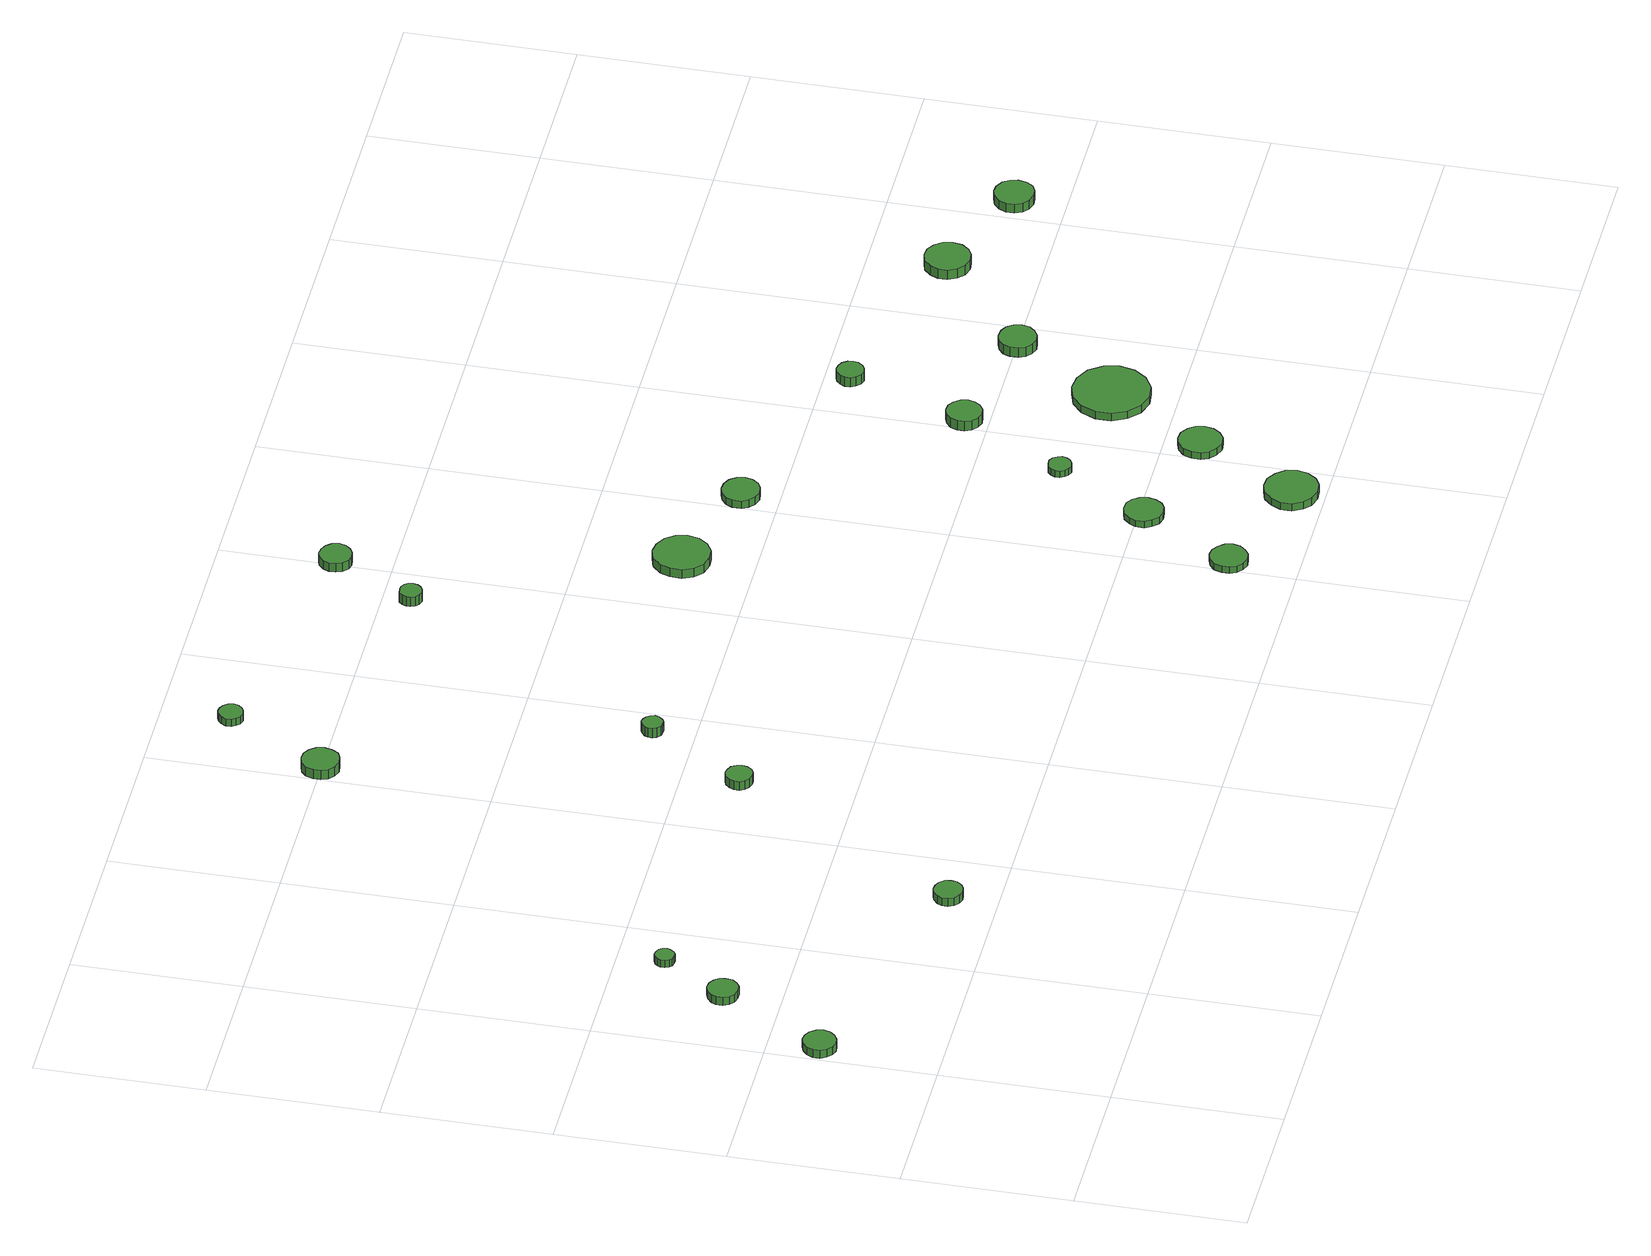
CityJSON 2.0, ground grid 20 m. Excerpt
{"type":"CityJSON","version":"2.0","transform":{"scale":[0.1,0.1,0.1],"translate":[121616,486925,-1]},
"CityObjects":{
"tree1":{"type":"SolitaryVegetationObject","attributes":{"function":"something"},"geometry":[{"type":"MultiSurface","lod":"1","boundaries":[[[0,1,2,3,4,5,6,7,8,9,10,11,12,13,14]],[[15,16,17,18,19,20,21,22,23,24,25,26,27,28,29]],[[0,29,28,1]],[[1,28,27,2]],[[2,27,26,3]],[[3,26,25,4]],[[4,25,24,5]],[[5,24,23,6]],[[6,23,22,7]],[[7,22,21,8]],[[8,21,20,9]],[[9,20,19,10]],[[10,19,18,11]],[[11,18,17,12]],[[12,17,16,13]],[[13,16,15,14]],[[14,15,29,0]]]}]},
"tree2":{"type":"SolitaryVegetationObject","attributes":{"function":"something"},"geometry":[{"type":"MultiSurface","lod":"1","boundaries":[[[30,31,32,33,34,35,36,37,38,39,40,41,42,43,44]],[[45,46,47,48,49,50,51,52,53,54,55,56,57,58,59]],[[30,59,58,31]],[[31,58,57,32]],[[32,57,56,33]],[[33,56,55,34]],[[34,55,54,35]],[[35,54,53,36]],[[36,53,52,37]],[[37,52,51,38]],[[38,51,50,39]],[[39,50,49,40]],[[40,49,48,41]],[[41,48,47,42]],[[42,47,46,43]],[[43,46,45,44]],[[44,45,59,30]]]}]},
"tree3":{"type":"SolitaryVegetationObject","attributes":{"function":"something"},"geometry":[{"type":"MultiSurface","lod":"1","boundaries":[[[60,61,62,63,64,65,66,67,68,69,70,71,72,73,74]],[[75,76,77,78,79,80,81,82,83,84,85,86,87,88,89]],[[60,89,88,61]],[[61,88,87,62]],[[62,87,86,63]],[[63,86,85,64]],[[64,85,84,65]],[[65,84,83,66]],[[66,83,82,67]],[[67,82,81,68]],[[68,81,80,69]],[[69,80,79,70]],[[70,79,78,71]],[[71,78,77,72]],[[72,77,76,73]],[[73,76,75,74]],[[74,75,89,60]]]}]},
"tree4":{"type":"SolitaryVegetationObject","attributes":{"function":"something"},"geometry":[{"type":"MultiSurface","lod":"1","boundaries":[[[90,91,92,93,94,95,96,97,98,99,100,101,102,103,104]],[[105,106,107,108,109,110,111,112,113,114,115,116,117,118,119]],[[90,119,118,91]],[[91,118,117,92]],[[92,117,116,93]],[[93,116,115,94]],[[94,115,114,95]],[[95,114,113,96]],[[96,113,112,97]],[[97,112,111,98]],[[98,111,110,99]],[[99,110,109,100]],[[100,109,108,101]],[[101,108,107,102]],[[102,107,106,103]],[[103,106,105,104]],[[104,105,119,90]]]}]},
"tree5":{"type":"SolitaryVegetationObject","attributes":{"function":"something"},"geometry":[{"type":"MultiSurface","lod":"1","boundaries":[[[120,121,122,123,124,125,126,127,128,129,130,131,132,133,134]],[[135,136,137,138,139,140,141,142,143,144,145,146,147,148,149]],[[120,149,148,121]],[[121,148,147,122]],[[122,147,146,123]],[[123,146,145,124]],[[124,145,144,125]],[[125,144,143,126]],[[126,143,142,127]],[[127,142,141,128]],[[128,141,140,129]],[[129,140,139,130]],[[130,139,138,131]],[[131,138,137,132]],[[132,137,136,133]],[[133,136,135,134]],[[134,135,149,120]]]}]},
"tree6":{"type":"SolitaryVegetationObject","attributes":{"function":"something"},"geometry":[{"type":"MultiSurface","lod":"1","boundaries":[[[150,151,152,153,154,155,156,157,158,159,160,161,162,163,164]],[[165,166,167,168,169,170,171,172,173,174,175,176,177,178,179]],[[150,179,178,151]],[[151,178,177,152]],[[152,177,176,153]],[[153,176,175,154]],[[154,175,174,155]],[[155,174,173,156]],[[156,173,172,157]],[[157,172,171,158]],[[158,171,170,159]],[[159,170,169,160]],[[160,169,168,161]],[[161,168,167,162]],[[162,167,166,163]],[[163,166,165,164]],[[164,165,179,150]]]}]},
"tree7":{"type":"SolitaryVegetationObject","attributes":{"function":"something"},"geometry":[{"type":"MultiSurface","lod":"1","boundaries":[[[180,181,182,183,184,185,186,187,188,189,190,191,192,193,194]],[[195,196,197,198,199,200,201,202,203,204,205,206,207,208,209]],[[180,209,208,181]],[[181,208,207,182]],[[182,207,206,183]],[[183,206,205,184]],[[184,205,204,185]],[[185,204,203,186]],[[186,203,202,187]],[[187,202,201,188]],[[188,201,200,189]],[[189,200,199,190]],[[190,199,198,191]],[[191,198,197,192]],[[192,197,196,193]],[[193,196,195,194]],[[194,195,209,180]]]}]},
"tree8":{"type":"SolitaryVegetationObject","attributes":{"function":"something"},"geometry":[{"type":"MultiSurface","lod":"1","boundaries":[[[210,211,212,213,214,215,216,217,218,219,220,221,222,223,224]],[[225,226,227,228,229,230,231,232,233,234,235,236,237,238,239]],[[210,239,238,211]],[[211,238,237,212]],[[212,237,236,213]],[[213,236,235,214]],[[214,235,234,215]],[[215,234,233,216]],[[216,233,232,217]],[[217,232,231,218]],[[218,231,230,219]],[[219,230,229,220]],[[220,229,228,221]],[[221,228,227,222]],[[222,227,226,223]],[[223,226,225,224]],[[224,225,239,210]]]}]},
"tree9":{"type":"SolitaryVegetationObject","attributes":{"function":"something"},"geometry":[{"type":"MultiSurface","lod":"1","boundaries":[[[240,241,242,243,244,245,246,247,248,249,250,251,252,253,254]],[[255,256,257,258,259,260,261,262,263,264,265,266,267,268,269]],[[240,269,268,241]],[[241,268,267,242]],[[242,267,266,243]],[[243,266,265,244]],[[244,265,264,245]],[[245,264,263,246]],[[246,263,262,247]],[[247,262,261,248]],[[248,261,260,249]],[[249,260,259,250]],[[250,259,258,251]],[[251,258,257,252]],[[252,257,256,253]],[[253,256,255,254]],[[254,255,269,240]]]}]},
"tree10":{"type":"SolitaryVegetationObject","attributes":{"function":"something"},"geometry":[{"type":"MultiSurface","lod":"1","boundaries":[[[270,271,272,273,274,275,276,277,278,279,280,281,282,283,284]],[[285,286,287,288,289,290,291,292,293,294,295,296,297,298,299]],[[270,299,298,271]],[[271,298,297,272]],[[272,297,296,273]],[[273,296,295,274]],[[274,295,294,275]],[[275,294,293,276]],[[276,293,292,277]],[[277,292,291,278]],[[278,291,290,279]],[[279,290,289,280]],[[280,289,288,281]],[[281,288,287,282]],[[282,287,286,283]],[[283,286,285,284]],[[284,285,299,270]]]}]},
"tree11":{"type":"SolitaryVegetationObject","attributes":{"function":"something"},"geometry":[{"type":"MultiSurface","lod":"1","boundaries":[[[300,301,302,303,304,305,306,307,308,309,310,311,312,313,314]],[[315,316,317,318,319,320,321,322,323,324,325,326,327,328,329]],[[300,329,328,301]],[[301,328,327,302]],[[302,327,326,303]],[[303,326,325,304]],[[304,325,324,305]],[[305,324,323,306]],[[306,323,322,307]],[[307,322,321,308]],[[308,321,320,309]],[[309,320,319,310]],[[310,319,318,311]],[[311,318,317,312]],[[312,317,316,313]],[[313,316,315,314]],[[314,315,329,300]]]}]},
"tree12":{"type":"SolitaryVegetationObject","attributes":{"function":"something"},"geometry":[{"type":"MultiSurface","lod":"1","boundaries":[[[330,331,332,333,334,335,336,337,338,339,340,341,342,343,344]],[[345,346,347,348,349,350,351,352,353,354,355,356,357,358,359]],[[330,359,358,331]],[[331,358,357,332]],[[332,357,356,333]],[[333,356,355,334]],[[334,355,354,335]],[[335,354,353,336]],[[336,353,352,337]],[[337,352,351,338]],[[338,351,350,339]],[[339,350,349,340]],[[340,349,348,341]],[[341,348,347,342]],[[342,347,346,343]],[[343,346,345,344]],[[344,345,359,330]]]}]},
"tree13":{"type":"SolitaryVegetationObject","attributes":{"function":"something"},"geometry":[{"type":"MultiSurface","lod":"1","boundaries":[[[360,361,362,363,364,365,366,367,368,369,370,371,372,373,374]],[[375,376,377,378,379,380,381,382,383,384,385,386,387,388,389]],[[360,389,388,361]],[[361,388,387,362]],[[362,387,386,363]],[[363,386,385,364]],[[364,385,384,365]],[[365,384,383,366]],[[366,383,382,367]],[[367,382,381,368]],[[368,381,380,369]],[[369,380,379,370]],[[370,379,378,371]],[[371,378,377,372]],[[372,377,376,373]],[[373,376,375,374]],[[374,375,389,360]]]}]},
"tree14":{"type":"SolitaryVegetationObject","attributes":{"function":"something"},"geometry":[{"type":"MultiSurface","lod":"1","boundaries":[[[390,391,392,393,394,395,396,397,398,399,400,401,402,403,404]],[[405,406,407,408,409,410,411,412,413,414,415,416,417,418,419]],[[390,419,418,391]],[[391,418,417,392]],[[392,417,416,393]],[[393,416,415,394]],[[394,415,414,395]],[[395,414,413,396]],[[396,413,412,397]],[[397,412,411,398]],[[398,411,410,399]],[[399,410,409,400]],[[400,409,408,401]],[[401,408,407,402]],[[402,407,406,403]],[[403,406,405,404]],[[404,405,419,390]]]}]},
"tree15":{"type":"SolitaryVegetationObject","attributes":{"function":"something"},"geometry":[{"type":"MultiSurface","lod":"1","boundaries":[[[420,421,422,423,424,425,426,427,428,429,430,431,432,433,434]],[[435,436,437,438,439,440,441,442,443,444,445,446,447,448,449]],[[420,449,448,421]],[[421,448,447,422]],[[422,447,446,423]],[[423,446,445,424]],[[424,445,444,425]],[[425,444,443,426]],[[426,443,442,427]],[[427,442,441,428]],[[428,441,440,429]],[[429,440,439,430]],[[430,439,438,431]],[[431,438,437,432]],[[432,437,436,433]],[[433,436,435,434]],[[434,435,449,420]]]}]},
"tree16":{"type":"SolitaryVegetationObject","attributes":{"function":"something"},"geometry":[{"type":"MultiSurface","lod":"1","boundaries":[[[450,451,452,453,454,455,456,457,458,459,460,461,462,463,464]],[[465,466,467,468,469,470,471,472,473,474,475,476,477,478,479]],[[450,479,478,451]],[[451,478,477,452]],[[452,477,476,453]],[[453,476,475,454]],[[454,475,474,455]],[[455,474,473,456]],[[456,473,472,457]],[[457,472,471,458]],[[458,471,470,459]],[[459,470,469,460]],[[460,469,468,461]],[[461,468,467,462]],[[462,467,466,463]],[[463,466,465,464]],[[464,465,479,450]]]}]},
"tree17":{"type":"SolitaryVegetationObject","attributes":{"function":"something"},"geometry":[{"type":"MultiSurface","lod":"1","boundaries":[[[480,481,482,483,484,485,486,487,488,489,490,491,492,493,494]],[[495,496,497,498,499,500,501,502,503,504,505,506,507,508,509]],[[480,509,508,481]],[[481,508,507,482]],[[482,507,506,483]],[[483,506,505,484]],[[484,505,504,485]],[[485,504,503,486]],[[486,503,502,487]],[[487,502,501,488]],[[488,501,500,489]],[[489,500,499,490]],[[490,499,498,491]],[[491,498,497,492]],[[492,497,496,493]],[[493,496,495,494]],[[494,495,509,480]]]}]},
"tree18":{"type":"SolitaryVegetationObject","attributes":{"function":"something"},"geometry":[{"type":"MultiSurface","lod":"1","boundaries":[[[510,511,512,513,514,515,516,517,518,519,520,521,522,523,524]],[[525,526,527,528,529,530,531,532,533,534,535,536,537,538,539]],[[510,539,538,511]],[[511,538,537,512]],[[512,537,536,513]],[[513,536,535,514]],[[514,535,534,515]],[[515,534,533,516]],[[516,533,532,517]],[[517,532,531,518]],[[518,531,530,519]],[[519,530,529,520]],[[520,529,528,521]],[[521,528,527,522]],[[522,527,526,523]],[[523,526,525,524]],[[524,525,539,510]]]}]},
"tree19":{"type":"SolitaryVegetationObject","attributes":{"function":"something"},"geometry":[{"type":"MultiSurface","lod":"1","boundaries":[[[540,541,542,543,544,545,546,547,548,549,550,551,552,553,554]],[[555,556,557,558,559,560,561,562,563,564,565,566,567,568,569]],[[540,569,568,541]],[[541,568,567,542]],[[542,567,566,543]],[[543,566,565,544]],[[544,565,564,545]],[[545,564,563,546]],[[546,563,562,547]],[[547,562,561,548]],[[548,561,560,549]],[[549,560,559,550]],[[550,559,558,551]],[[551,558,557,552]],[[552,557,556,553]],[[553,556,555,554]],[[554,555,569,540]]]}]},
"tree20":{"type":"SolitaryVegetationObject","attributes":{"function":"something"},"geometry":[{"type":"MultiSurface","lod":"1","boundaries":[[[570,571,572,573,574,575,576,577,578,579,580,581,582,583,584]],[[585,586,587,588,589,590,591,592,593,594,595,596,597,598,599]],[[570,599,598,571]],[[571,598,597,572]],[[572,597,596,573]],[[573,596,595,574]],[[574,595,594,575]],[[575,594,593,576]],[[576,593,592,577]],[[577,592,591,578]],[[578,591,590,579]],[[579,590,589,580]],[[580,589,588,581]],[[581,588,587,582]],[[582,587,586,583]],[[583,586,585,584]],[[584,585,599,570]]]}]},
"tree21":{"type":"SolitaryVegetationObject","attributes":{"function":"something"},"geometry":[{"type":"MultiSurface","lod":"1","boundaries":[[[600,601,602,603,604,605,606,607,608,609,610,611,612,613,614]],[[615,616,617,618,619,620,621,622,623,624,625,626,627,628,629]],[[600,629,628,601]],[[601,628,627,602]],[[602,627,626,603]],[[603,626,625,604]],[[604,625,624,605]],[[605,624,623,606]],[[606,623,622,607]],[[607,622,621,608]],[[608,621,620,609]],[[609,620,619,610]],[[610,619,618,611]],[[611,618,617,612]],[[612,617,616,613]],[[613,616,615,614]],[[614,615,629,600]]]}]},
"tree22":{"type":"SolitaryVegetationObject","attributes":{"function":"something"},"geometry":[{"type":"MultiSurface","lod":"1","boundaries":[[[630,631,632,633,634,635,636,637,638,639,640,641,642,643,644]],[[645,646,647,648,649,650,651,652,653,654,655,656,657,658,659]],[[630,659,658,631]],[[631,658,657,632]],[[632,657,656,633]],[[633,656,655,634]],[[634,655,654,635]],[[635,654,653,636]],[[636,653,652,637]],[[637,652,651,638]],[[638,651,650,639]],[[639,650,649,640]],[[640,649,648,641]],[[641,648,647,642]],[[642,647,646,643]],[[643,646,645,644]],[[644,645,659,630]]]}]},
"tree23":{"type":"SolitaryVegetationObject","attributes":{"function":"something"},"geometry":[{"type":"MultiSurface","lod":"1","boundaries":[[[660,661,662,663,664,665,666,667,668,669,670,671,672,673,674]],[[675,676,677,678,679,680,681,682,683,684,685,686,687,688,689]],[[660,689,688,661]],[[661,688,687,662]],[[662,687,686,663]],[[663,686,685,664]],[[664,685,684,665]],[[665,684,683,666]],[[666,683,682,667]],[[667,682,681,668]],[[668,681,680,669]],[[669,680,679,670]],[[670,679,678,671]],[[671,678,677,672]],[[672,677,676,673]],[[673,676,675,674]],[[674,675,689,660]]]}]}
},
"vertices":[
[42,340,17],[40,348,17],[35,355,17],[28,359,17],[20,360,17],[13,357,17],[7,352,17],[3,344,17],[3,336,17],[7,329,17],[13,323,17],[20,321,17],[28,322,17],[35,326,17],[40,332,17],[40,332,6],[35,326,6],[28,322,6],[20,321,6],[13,323,6],[7,329,6],[3,336,6],[3,344,6],[7,352,6],[13,357,6],[20,360,6],[28,359,6],[35,355,6],[40,348,6],[42,340,6],
[114,468,17],[113,475,17],[108,481,17],[102,485,17],[94,486,17],[87,483,17],[81,478,17],[78,472,17],[78,464,17],[81,457,17],[87,452,17],[94,450,17],[102,450,17],[108,454,17],[113,460,17],[113,460,6],[108,454,6],[102,450,6],[94,450,6],[87,452,6],[81,457,6],[78,464,6],[78,472,6],[81,478,6],[87,483,6],[94,486,6],[102,485,6],[108,481,6],[113,475,6],[114,468,6],
[157,545,16],[156,550,16],[153,554,16],[149,556,16],[144,557,16],[139,555,16],[136,552,16],[134,548,16],[134,543,16],[136,538,16],[139,535,16],[144,534,16],[149,534,16],[153,537,16],[156,541,16],[156,541,6],[153,537,6],[149,534,6],[144,534,6],[139,535,6],[136,538,6],[134,543,6],[134,548,6],[136,552,6],[139,555,6],[144,557,6],[149,556,6],[153,554,6],[156,550,6],[157,545,6],
[348,258,17],[347,265,17],[342,271,17],[336,274,17],[329,275,17],[323,273,17],[317,268,17],[314,262,17],[314,255,17],[317,248,17],[323,243,17],[329,241,17],[336,242,17],[342,245,17],[347,251,17],[347,251,6],[342,245,6],[336,242,6],[329,241,6],[323,243,6],[317,248,6],[314,255,6],[314,262,6],[317,268,6],[323,273,6],[329,275,6],[336,274,6],[342,271,6],[347,265,6],[348,258,6],
[510,534,18],[509,540,18],[505,546,18],[499,549,18],[493,550,18],[487,548,18],[482,543,18],[479,537,18],[479,531,18],[482,525,18],[487,521,18],[493,519,18],[499,519,18],[505,522,18],[509,528,18],[509,528,6],[505,522,6],[499,519,6],[493,519,6],[487,521,6],[482,525,6],[479,531,6],[479,537,6],[482,543,6],[487,548,6],[493,550,6],[499,549,6],[505,546,6],[509,540,6],[510,534,6],
[443,1001,19],[441,1010,19],[436,1017,19],[428,1022,19],[419,1023,19],[410,1020,19],[403,1014,19],[400,1005,19],[400,996,19],[403,988,19],[410,982,19],[419,979,19],[428,980,19],[436,984,19],[441,992,19],[441,992,6],[436,984,6],[428,980,6],[419,979,6],[410,982,6],[403,988,6],[400,996,6],[400,1005,6],[403,1014,6],[410,1020,6],[419,1023,6],[428,1022,6],[436,1017,6],[441,1010,6],[443,1001,6],
[574,648,24],[572,653,24],[569,657,24],[565,660,24],[560,661,24],[555,659,24],[551,655,24],[549,651,24],[549,646,24],[551,641,24],[555,637,24],[560,636,24],[565,636,24],[569,639,24],[572,643,24],[572,643,11],[569,639,11],[565,636,11],[560,636,11],[555,637,11],[551,641,11],[549,646,11],[549,651,11],[551,655,11],[555,659,11],[560,661,11],[565,660,11],[569,657,11],[572,653,11],[574,648,11],
[506,1119,16],[505,1125,16],[501,1130,16],[496,1133,16],[490,1134,16],[484,1132,16],[480,1128,16],[477,1122,16],[477,1116,16],[480,1111,16],[484,1107,16],[490,1105,16],[496,1106,16],[501,1109,16],[505,1113,16],[505,1113,6],[501,1109,6],[496,1106,6],[490,1105,6],[484,1107,6],[480,1111,6],[477,1116,6],[477,1122,6],[480,1128,6],[484,1132,6],[490,1134,6],[496,1133,6],[501,1130,6],[505,1125,6],[506,1119,6],
[1037,81,16],[1035,90,16],[1029,97,16],[1022,102,16],[1013,103,16],[1004,100,16],[997,94,16],[994,85,16],[994,76,16],[997,68,16],[1004,62,16],[1013,59,16],[1022,60,16],[1029,65,16],[1035,72,16],[1035,72,7],[1029,65,7],[1022,60,7],[1013,59,7],[1004,62,7],[997,68,7],[994,76,7],[994,85,7],[997,94,7],[1004,100,7],[1013,103,7],[1022,102,7],[1029,97,7],[1035,90,7],[1037,81,7],
[763,967,22],[762,973,22],[759,977,22],[754,980,22],[749,980,22],[743,979,22],[739,975,22],[737,970,22],[737,965,22],[739,960,22],[743,956,22],[749,954,22],[754,955,22],[759,958,22],[762,962,22],[762,962,9],[759,958,9],[754,955,9],[749,954,9],[743,956,9],[739,960,9],[737,965,9],[737,970,9],[739,975,9],[743,979,9],[749,980,9],[754,980,9],[759,977,9],[762,973,9],[763,967,9],
[922,685,18],[919,698,18],[911,709,18],[899,716,18],[886,718,18],[872,714,18],[862,704,18],[857,692,18],[857,678,18],[862,665,18],[872,656,18],[886,652,18],[899,653,18],[911,660,18],[919,671,18],[919,671,6],[911,660,6],[899,653,6],[886,652,6],[872,656,6],[862,665,6],[857,678,6],[857,692,6],[862,704,6],[872,714,6],[886,718,6],[899,716,6],[911,709,6],[919,698,6],[922,685,6],
[826,1066,17],[824,1074,17],[819,1080,17],[812,1084,17],[804,1085,17],[797,1083,17],[791,1077,17],[788,1070,17],[788,1062,17],[791,1055,17],[797,1049,17],[804,1047,17],[812,1048,17],[819,1052,17],[824,1058,17],[824,1058,5],[819,1052,5],[812,1048,5],[804,1047,5],[797,1049,5],[791,1055,5],[788,1062,5],[788,1070,5],[791,1077,5],[797,1083,5],[804,1085,5],[812,1084,5],[819,1080,5],[824,1074,5],[826,1066,5],
[1103,193,16],[1101,202,16],[1096,210,16],[1088,215,16],[1078,216,16],[1069,213,16],[1062,206,16],[1058,198,16],[1058,188,16],[1062,180,16],[1069,173,16],[1078,170,16],[1088,171,16],[1096,176,16],[1101,184,16],[1101,184,7],[1096,176,7],[1088,171,7],[1078,170,7],[1069,173,7],[1062,180,7],[1058,188,7],[1058,198,7],[1062,206,7],[1069,213,7],[1078,216,7],[1088,215,7],[1096,210,7],[1101,202,7],[1103,193,7],
[1187,39,17],[1184,52,17],[1176,62,17],[1165,69,17],[1152,70,17],[1139,66,17],[1130,57,17],[1124,45,17],[1124,32,17],[1130,20,17],[1139,12,17],[1152,8,17],[1165,9,17],[1176,15,17],[1184,26,17],[1184,26,7],[1176,15,7],[1165,9,7],[1152,8,7],[1139,12,7],[1130,20,7],[1124,32,7],[1124,45,7],[1130,57,7],[1139,66,7],[1152,70,7],[1165,69,7],[1176,62,7],[1184,52,7],[1187,39,7],
[1045,645,16],[1043,654,16],[1037,662,16],[1029,666,16],[1020,667,16],[1011,664,16],[1004,658,16],[1000,650,16],[1000,640,16],[1004,632,16],[1011,626,16],[1020,623,16],[1029,624,16],[1037,628,16],[1043,636,16],[1043,636,6],[1037,628,6],[1029,624,6],[1020,623,6],[1011,626,6],[1004,632,6],[1000,640,6],[1000,650,6],[1004,658,6],[1011,664,6],[1020,667,6],[1029,666,6],[1037,662,6],[1043,654,6],[1045,645,6],
[1160,304,15],[1158,309,15],[1155,314,15],[1150,317,15],[1144,317,15],[1139,316,15],[1135,312,15],[1132,307,15],[1132,301,15],[1135,296,15],[1139,292,15],[1144,290,15],[1150,291,15],[1155,294,15],[1158,298,15],[1158,298,6],[1155,294,6],[1150,291,6],[1144,290,6],[1139,292,6],[1135,296,6],[1132,301,6],[1132,307,6],[1135,312,6],[1139,316,6],[1144,317,6],[1150,317,6],[1155,314,6],[1158,309,6],[1160,304,6],
[1249,159,15],[1247,169,15],[1241,177,15],[1232,183,15],[1221,184,15],[1211,181,15],[1203,174,15],[1199,164,15],[1199,153,15],[1203,144,15],[1211,137,15],[1221,133,15],[1232,134,15],[1241,140,15],[1247,148,15],[1247,148,6],[1241,140,6],[1232,134,6],[1221,133,6],[1211,137,6],[1203,144,6],[1199,153,6],[1199,164,6],[1203,174,6],[1211,181,6],[1221,184,6],[1232,183,6],[1241,177,6],[1247,169,6],[1249,159,6],
[1237,429,19],[1235,437,19],[1230,444,19],[1223,449,19],[1214,450,19],[1206,447,19],[1199,441,19],[1196,433,19],[1196,425,19],[1199,417,19],[1206,411,19],[1214,408,19],[1223,409,19],[1230,414,19],[1235,421,19],[1235,421,6],[1230,414,6],[1223,409,6],[1214,408,6],[1206,411,6],[1199,417,6],[1196,425,6],[1196,433,6],[1199,441,6],[1206,447,6],[1214,450,6],[1223,449,6],[1230,444,6],[1235,437,6],[1237,429,6],
[1339,276,16],[1335,294,16],[1324,310,16],[1307,319,16],[1289,321,16],[1271,315,16],[1257,303,16],[1249,285,16],[1249,267,16],[1257,250,16],[1271,237,16],[1289,231,16],[1307,233,16],[1324,243,16],[1335,258,16],[1335,258,6],[1324,243,6],[1307,233,6],[1289,231,6],[1271,237,6],[1257,250,6],[1249,267,6],[1249,285,6],[1257,303,6],[1271,315,6],[1289,321,6],[1307,319,6],[1324,310,6],[1335,294,6],[1339,276,6],
[1277,570,22],[1276,576,22],[1272,582,22],[1266,585,22],[1260,586,22],[1254,584,22],[1249,579,22],[1246,573,22],[1246,567,22],[1249,561,22],[1254,556,22],[1260,554,22],[1266,555,22],[1272,558,22],[1276,564,22],[1276,564,9],[1272,558,9],[1266,555,9],[1260,554,9],[1254,556,9],[1249,561,9],[1246,567,9],[1246,573,9],[1249,579,9],[1254,584,9],[1260,586,9],[1266,585,9],[1272,582,9],[1276,576,9],[1277,570,9],
[1387,399,20],[1385,408,20],[1379,416,20],[1371,420,20],[1362,421,20],[1353,418,20],[1346,412,20],[1343,404,20],[1343,394,20],[1346,386,20],[1353,380,20],[1362,377,20],[1371,378,20],[1379,383,20],[1385,390,20],[1385,390,7],[1379,383,7],[1371,378,7],[1362,377,7],[1353,380,7],[1346,386,7],[1343,394,7],[1343,404,7],[1346,412,7],[1353,418,7],[1362,421,7],[1371,420,7],[1379,416,7],[1385,408,7],[1387,399,7],
[1524,508,19],[1522,519,19],[1515,528,19],[1506,534,19],[1495,535,19],[1484,532,19],[1476,524,19],[1471,514,19],[1471,503,19],[1476,493,19],[1484,485,19],[1495,482,19],[1506,483,19],[1515,488,19],[1522,497,19],[1522,497,6],[1515,488,6],[1506,483,6],[1495,482,6],[1484,485,6],[1476,493,6],[1471,503,6],[1471,514,6],[1476,524,6],[1484,532,6],[1495,535,6],[1506,534,6],[1515,528,6],[1522,519,6],[1524,508,6],
[1657,461,17],[1655,470,17],[1650,478,17],[1641,483,17],[1632,484,17],[1622,481,17],[1615,474,17],[1611,466,17],[1611,456,17],[1615,447,17],[1622,441,17],[1632,438,17],[1641,439,17],[1650,443,17],[1655,451,17],[1655,451,5],[1650,443,5],[1641,439,5],[1632,438,5],[1622,441,5],[1615,447,5],[1611,456,5],[1611,466,5],[1615,474,5],[1622,481,5],[1632,484,5],[1641,483,5],[1650,478,5],[1655,470,5],[1657,461,5]
]}
